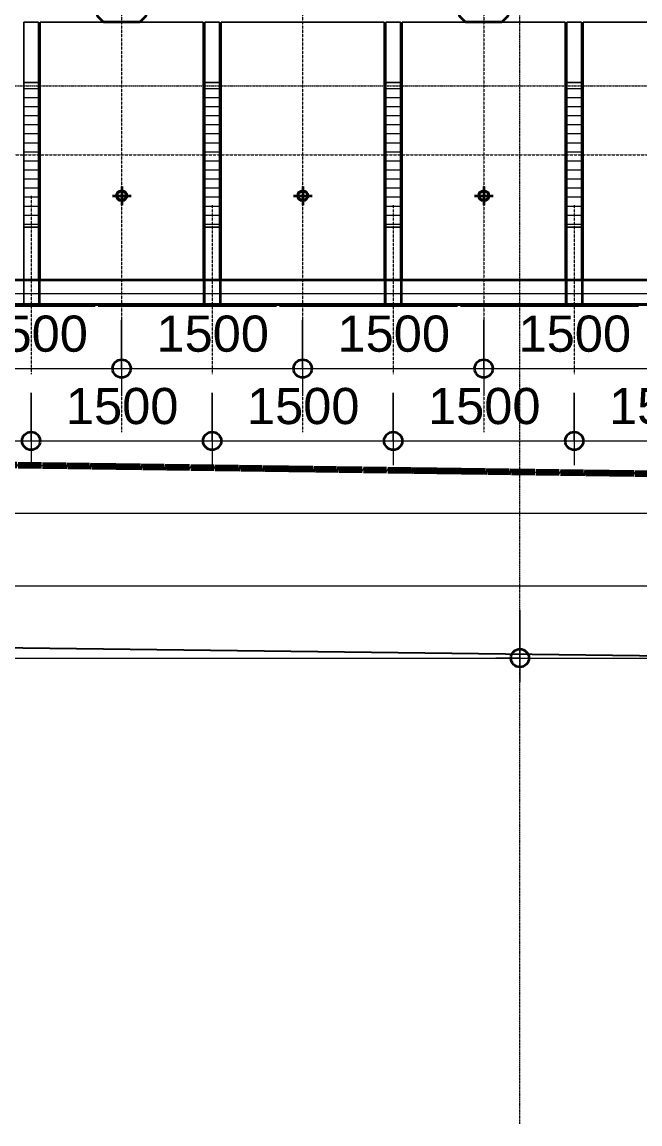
# Model space of a CAD drawing. Header units: millimetres. Extents: x -712454 to -640739, y -26917 to 7174.
# Drawn here: x -669007 to -663888, y -26917 to -17783 of the extents above; entities that cross this region are included whole.
import ezdxf

# ---------------------------------------------------------------- set-up
doc = ezdxf.new("R2010")
doc.units = ezdxf.units.MM
for name, pattern in [('DPA_Grid _ Level 100', [10, 5.5, -1.6, 1.3, -1.6]), ('DPA_Hidden 100', [7.2, 4.7, -2.5]), ('DPA_Hidden 50', [3, 2, -1]), ('DPA_ROW', [32.5, 15, -2.5, 5, -2.5, 5, -2.5])]:
    doc.linetypes.add(name, pattern=pattern)
for name, color, linetype, lineweight in [('A-ANNO-DIMS', 1, 'Continuous', 9), ('A-ANNO-DIMS-100', 1, 'Continuous', 9), ('A-COLS-E', 1, 'Continuous', 35), ('A-COLS-HDLN', 2, 'Continuous', 9), ('A-DETL', 1, 'Continuous', 70), ('A-DETL-GENF', 2, 'Continuous', 25), ('A-FLOR-E', 2, 'Continuous', 35), ('A-GLAZ-CURT', 2, 'Continuous', 9), ('A-MASS', 2, 'Continuous', 35), ('C-PROP-LINE', 10, 'DPA_ROW', 100), ('E-LITE-EQPM', 2, 'Continuous', 35), ('S-GRID', 251, 'Continuous', 9), ('WALL-E', 2, 'Continuous', 35)]:
    doc.layers.add(name, color=color, linetype=linetype, lineweight=lineweight)
doc.styles.add('Arial_2', font='arial.ttf', dxfattribs={"height": 300})
doc.dimstyles.new('DPA-DIM-3_0_C-C', dxfattribs={"dimscale": 304.8, "dimtxt": 306.07782, "dimasz": 0.492126, "dimexe": 0.656168, "dimexo": 0.0625, "dimgap": 0.164042, "dimtad": 1, "dimdec": 0, "dimzin": 0, "dimdsep": 46, "dimtxsty": 'Arial_2', "dimblk1": 'DOTBLANK', "dimblk2": 'DOTBLANK', "dimsah": 1, "dimcen": 0.09, "dimdle": 0.656168, "dimadec": 8, "dimazin": 0, "dimtfac": 1, "dimtdec": 4, "dimtix": 1, "dimtmove": 0, "dimatfit": 3, "dimfxl": 1.312336, "dimfxlon": 1, "dimtvp": 1, "dimtolj": 1, "dimtzin": 0, "dimarcsym": 2})
doc.dimstyles.new('DPA-DIM-3_0_C-T', dxfattribs={"dimscale": 304.8, "dimtxt": 306.07782, "dimasz": 0.492126, "dimexe": 0.656168, "dimexo": 0.0625, "dimgap": 0.164042, "dimtad": 0, "dimjust": 2, "dimdec": 0, "dimzin": 0, "dimdsep": 46, "dimtxsty": 'Arial_2', "dimblk1": 'DOTBLANK', "dimblk2": 'OBLIQUE', "dimsah": 1, "dimcen": 0.09, "dimdle": 0.656168, "dimadec": 8, "dimazin": 0, "dimtfac": 1, "dimtdec": 4, "dimtix": 1, "dimtmove": 2, "dimatfit": 3, "dimfxl": 1.312336, "dimfxlon": 1, "dimtvp": 1, "dimtolj": 1, "dimtzin": 0, "dimarcsym": 2})
doc.dimstyles.new('DPA-DIM-3_0_T-T', dxfattribs={"dimscale": 304.8, "dimtxt": 306.07782, "dimasz": 0.656168, "dimexe": 0.656168, "dimexo": 0.0625, "dimgap": 0.164042, "dimtad": 1, "dimdec": 0, "dimzin": 0, "dimdsep": 46, "dimtxsty": 'Arial_2', "dimblk1": 'OBLIQUE', "dimblk2": 'OBLIQUE', "dimsah": 1, "dimcen": 0.09, "dimdle": 0.656168, "dimadec": 8, "dimazin": 0, "dimtfac": 1, "dimtdec": 4, "dimtix": 1, "dimtmove": 0, "dimatfit": 3, "dimfxl": 1.312336, "dimfxlon": 1, "dimtvp": 1, "dimtolj": 1, "dimtzin": 0, "dimarcsym": 2})

# ---------------------------------------------------------------- blocks, each defined once
blk = doc.blocks.new('DPA_Rectangular Tuscan Column - Rectangular Tuscan Column-11935156-4213-01 ENLARGED ENTRANCE 3 GROUND LEVEL - REFLECTED CEILING PLAN')
at = {"layer": 'A-COLS-E'}
for p, q in [((-200, 250), (-150, 300)), ((-150, 300), (150, 300)), ((150, 300), (200, 250)), ((-200, -250), (-200, 250)), ((200, 250), (200, -250)), ((-150, -300), (-200, -250)), ((200, -250), (150, -300)), ((150, -300), (-150, -300))]:
    blk.add_line(p, q, dxfattribs=at)
at = {"layer": 'A-COLS-HDLN'}
for p, q in [((-200, 225), (-125, 225)), ((-200, 219), (-200, 225)), ((-131, 219), (-200, 219)), ((-131, 181), (-131, 219)), ((-125, 250), (125, 250)), ((-125, -150), (-125, 250)), ((-125, 225), (-125, 175)), ((125, 250), (125, -150)), ((125, 225), (200, 225)), ((125, 175), (125, 225)), ((131, 219), (131, 181)), ((200, 219), (131, 219)), ((200, 225), (200, 219)), ((-200, 181), (-131, 181)), ((-200, 175), (-200, 181)), ((-125, 175), (-200, 175)), ((200, 175), (125, 175)), ((131, 181), (200, 181)), ((200, 181), (200, 175)), ((125, -150), (-125, -150))]:
    blk.add_line(p, q, dxfattribs=at)
blk = doc.blocks.new('DPA_CP_Metal Ceiling Luminaire - Linear Luminaire Entrance-V46-4213-01 ENLARGED ENTRANCE 3 GROUND LEVEL - REFLECTED CEILING PLAN')
at = {"layer": 'A-GLAZ-CURT'}
h = blk.add_hatch(dxfattribs=at)
h.set_pattern_fill('FP_6', color=256, style=0, pattern_type=2)
h.set_pattern_definition([(0, (-679466.046, -16082.944), (0, -75), [])])
h.paths.add_polyline_path([(-680872.4, -16482.9), (-680872.4, -15282.9), (-680992.4, -15282.9), (-680992.4, -16482.9)])
for p, q in [((-680992.4, -15282.9), (-680992.4, -16482.9)), ((-680872.4, -15282.9), (-680992.4, -15282.9)), ((-680992.4, -15282.9), (-680872.4, -15282.9)), ((-680992.4, -16482.9), (-680992.4, -15282.9)), ((-680872.4, -16482.9), (-680872.4, -15282.9)), ((-680872.4, -15282.9), (-680872.4, -16482.9)), ((-680992.4, -16482.9), (-680872.4, -16482.9)), ((-680872.4, -16482.9), (-680992.4, -16482.9))]:
    blk.add_line(p, q, dxfattribs=at)
blk = doc.blocks.new('DPA_CP_Metal Ceiling Panel - Vertical Panel Entrance-12687177-4213-01 ENLARGED ENTRANCE 3 GROUND LEVEL - REFLECTED CEILING PLAN')
at = {"layer": 'A-GLAZ-CURT'}
for p, q in [((-679492.4, -17783), (-679372.4, -17783)), ((-679492.4, -17783), (-679492.4, -18283)), ((-679492.4, -17783), (-679492.4, -18283)), ((-679372.4, -17783), (-679492.4, -17783)), ((-679492.4, -17783), (-679372.4, -17783)), ((-679492.4, -18283), (-679492.4, -17783)), ((-679372.4, -17783), (-679372.4, -18283)), ((-679372.4, -18283), (-679372.4, -17783)), ((-679372.4, -17783), (-679372.4, -18283)), ((-679492.4, -18283), (-679372.4, -18283)), ((-679492.4, -18283), (-679372.4, -18283)), ((-679372.4, -18283), (-679492.4, -18283))]:
    blk.add_line(p, q, dxfattribs=at)
blk = doc.blocks.new('D1 - D1-12676964-4213-01 ENLARGED ENTRANCE 3 GROUND LEVEL - REFLECTED CEILING PLAN')
at = {"layer": 'A-DETL-GENF'}
for radius in [45, 40]:
    blk.add_circle((0, 0), radius, dxfattribs=at)
at = {"layer": 'E-LITE-EQPM'}
for p, q in [((-77.5, 0), (77.5, 0)), ((0, 77.5), (0, -77.5))]:
    blk.add_line(p, q, dxfattribs=at)
blk.add_circle((0, 0), 38, dxfattribs=at)
blk = doc.blocks.new('DPA_CP_Metal Ceiling Panel - Vertical Panel Entrance-16084103-4213-01 ENLARGED ENTRANCE 3 GROUND LEVEL - REFLECTED CEILING PLAN')
at = {"layer": 'A-GLAZ-CURT'}
for p, q in [((-680992.4, -19483), (-680872.4, -19483)), ((-680992.4, -19483), (-680992.4, -20123)), ((-680992.4, -19483), (-680992.4, -19923)), ((-680872.4, -19483), (-680992.4, -19483)), ((-680992.4, -19483), (-680872.4, -19483)), ((-680992.4, -20123), (-680992.4, -19483)), ((-680872.4, -19483), (-680872.4, -20123)), ((-680872.4, -19923), (-680872.4, -19483)), ((-680872.4, -19483), (-680872.4, -20123)), ((-680992.4, -20123), (-680872.4, -20123)), ((-680992.4, -20123), (-680872.4, -20123)), ((-680872.4, -20123), (-680992.4, -20123))]:
    blk.add_line(p, q, dxfattribs=at)
blk = doc.blocks.new('System Panel - DPA-AR_Metal Ceiling Rectangular Panel-16084403-4213-01 ENLARGED ENTRANCE 3 GROUND LEVEL - REFLECTED CEILING PLAN')
at = {"layer": 'A-GLAZ-CURT'}
for p, q in [((-678007.4, -17783), (-679357.4, -17783)), ((-679357.4, -17783), (-679357.4, -19923)), ((-679357.4, -20123), (-679357.4, -17783)), ((-679357.4, -17783), (-678007.4, -17783)), ((-678007.4, -19923), (-678007.4, -17783)), ((-678007.4, -17783), (-678007.4, -20123)), ((-679357.4, -20123), (-678007.4, -20123)), ((-678007.4, -20123), (-679357.4, -20123))]:
    blk.add_line(p, q, dxfattribs=at)
blk = doc.blocks.new('Family - ___-5116072-4213-01 ENLARGED ENTRANCE 3 GROUND LEVEL - REFLECTED CEILING PLAN')
at = {"layer": 'C-PROP-LINE'}
blk.add_line((-674523.8, -21380.7), (-645335.9, -21775.4), dxfattribs=at)
blk = doc.blocks.new('DIMBLOCK8-4213-01 ENLARGED ENTRANCE 3 GROUND LEVEL - REFLECTED CEILING PLAN')
at = {"layer": 'A-ANNO-DIMS-100'}
for p, q in [((-676282.4, -22655.3), (-676282.4, -23255.3)), ((-676282.4, -23055.3), (-676282.4, -22655.3)), ((-664882.4, -22655.3), (-664882.4, -23255.3)), ((-664882.4, -23055.3), (-664882.4, -22655.3)), ((-676482.4, -23055.3), (-664682.4, -23055.3))]:
    blk.add_line(p, q, dxfattribs=at)
at = {"layer": 'A-ANNO-DIMS-100', "lineweight": 35}
for centre in [(-676282.4, -23055.3), (-664882.4, -23055.3)]:
    blk.add_circle(centre, 75, dxfattribs=at)
at = {"layer": 'A-ANNO-DIMS-100', "color": 0, "insert": (-671159.2, -22615.8), "char_height": 300, "width": 1384.414, "attachment_point": 1, "line_spacing_factor": 0.941778, "style": 'Arial_2'}
blk.add_mtext('11400', dxfattribs=at)
blk = doc.blocks.new('_DotBlank')
at = {"color": 0, "linetype": 'ByBlock', "lineweight": -2}
blk.add_line((-0.5, 0), (-1, 0), dxfattribs=at)
blk.add_circle((0, 0), 0.5, dxfattribs=at)
blk = doc.blocks.new('DIMBLOCK22-4213-01 ENLARGED ENTRANCE 3 GROUND LEVEL - REFLECTED CEILING PLAN')
at = {"layer": 'A-ANNO-DIMS-100'}
for p, q in [((-682232.4, -22055.3), (-682232.4, -22655.3)), ((-682232.4, -22455.3), (-682232.4, -22055.3)), ((-659862.4, -22055.3), (-659862.4, -22655.3)), ((-659862.4, -22455.3), (-659862.4, -22055.3)), ((-682232.4, -22455.3), (-659862.4, -22455.3))]:
    blk.add_line(p, q, dxfattribs=at)
at = {"layer": 'A-ANNO-DIMS-100', "lineweight": 35}
for p, q in [((-682232.4, -22455.3), (-682132.4, -22355.3)), ((-659862.4, -22455.3), (-659762.4, -22355.3)), ((-682232.4, -22455.3), (-682332.4, -22555.3)), ((-659862.4, -22455.3), (-659962.4, -22555.3))]:
    blk.add_line(p, q, dxfattribs=at)
at = {"layer": 'A-ANNO-DIMS-100', "color": 0, "insert": (-671624.2, -22015.8), "char_height": 300, "width": 1384.414, "attachment_point": 1, "line_spacing_factor": 0.941778, "style": 'Arial_2'}
blk.add_mtext('22370', dxfattribs=at)
blk = doc.blocks.new('_Oblique')
at = {"color": 0, "linetype": 'ByBlock', "lineweight": -2}
blk.add_line((-0.5, -0.5), (0.5, 0.5), dxfattribs=at)
blk = doc.blocks.new('DIMBLOCK74-4213-01 ENLARGED ENTRANCE 3 GROUND LEVEL - REFLECTED CEILING PLAN')
at = {"layer": 'A-ANNO-DIMS-100'}
for p, q in [((-669682.4, -20255.3), (-669682.4, -20855.3)), ((-669682.4, -20655.3), (-669682.4, -20255.3)), ((-668182.4, -20255.3), (-668182.4, -20855.3)), ((-668182.4, -20655.3), (-668182.4, -20255.3)), ((-669682.4, -20655.3), (-668182.4, -20655.3))]:
    blk.add_line(p, q, dxfattribs=at)
at = {"layer": 'A-ANNO-DIMS-100', "lineweight": 35}
for centre in [(-669682.4, -20655.3), (-668182.4, -20655.3)]:
    blk.add_circle(centre, 75, dxfattribs=at)
at = {"layer": 'A-ANNO-DIMS-100', "color": 0, "insert": (-669393.8, -20215.8), "char_height": 300, "width": 1107.531, "attachment_point": 1, "line_spacing_factor": 0.941778, "style": 'Arial_2'}
blk.add_mtext('1500', dxfattribs=at)
blk = doc.blocks.new('DIMBLOCK75-4213-01 ENLARGED ENTRANCE 3 GROUND LEVEL - REFLECTED CEILING PLAN')
at = {"layer": 'A-ANNO-DIMS-100'}
for p, q in [((-668182.4, -20255.3), (-668182.4, -20855.3)), ((-668182.4, -20655.3), (-668182.4, -20255.3)), ((-666682.4, -20255.3), (-666682.4, -20855.3)), ((-666682.4, -20655.3), (-666682.4, -20255.3)), ((-668182.4, -20655.3), (-666682.4, -20655.3))]:
    blk.add_line(p, q, dxfattribs=at)
at = {"layer": 'A-ANNO-DIMS-100', "lineweight": 35}
for centre in [(-668182.4, -20655.3), (-666682.4, -20655.3)]:
    blk.add_circle(centre, 75, dxfattribs=at)
at = {"layer": 'A-ANNO-DIMS-100', "color": 0, "insert": (-667893.8, -20215.8), "char_height": 300, "width": 1107.531, "attachment_point": 1, "line_spacing_factor": 0.941778, "style": 'Arial_2'}
blk.add_mtext('1500', dxfattribs=at)
blk = doc.blocks.new('DIMBLOCK76-4213-01 ENLARGED ENTRANCE 3 GROUND LEVEL - REFLECTED CEILING PLAN')
at = {"layer": 'A-ANNO-DIMS-100'}
for p, q in [((-666682.4, -20255.3), (-666682.4, -20855.3)), ((-666682.4, -20655.3), (-666682.4, -20255.3)), ((-665182.4, -20255.3), (-665182.4, -20855.3)), ((-665182.4, -20655.3), (-665182.4, -20255.3)), ((-666682.4, -20655.3), (-665182.4, -20655.3))]:
    blk.add_line(p, q, dxfattribs=at)
at = {"layer": 'A-ANNO-DIMS-100', "lineweight": 35}
for centre in [(-666682.4, -20655.3), (-665182.4, -20655.3)]:
    blk.add_circle(centre, 75, dxfattribs=at)
at = {"layer": 'A-ANNO-DIMS-100', "color": 0, "insert": (-666393.8, -20215.8), "char_height": 300, "width": 1107.531, "attachment_point": 1, "line_spacing_factor": 0.941778, "style": 'Arial_2'}
blk.add_mtext('1500', dxfattribs=at)
blk = doc.blocks.new('DIMBLOCK77-4213-01 ENLARGED ENTRANCE 3 GROUND LEVEL - REFLECTED CEILING PLAN')
at = {"layer": 'A-ANNO-DIMS-100'}
for p, q in [((-665182.4, -20255.3), (-665182.4, -20855.3)), ((-665182.4, -20655.3), (-665182.4, -20255.3)), ((-663682.4, -20255.3), (-663682.4, -20855.3)), ((-663682.4, -20655.3), (-663682.4, -20255.3)), ((-665182.4, -20655.3), (-663682.4, -20655.3))]:
    blk.add_line(p, q, dxfattribs=at)
at = {"layer": 'A-ANNO-DIMS-100', "lineweight": 35}
for centre in [(-665182.4, -20655.3), (-663682.4, -20655.3)]:
    blk.add_circle(centre, 75, dxfattribs=at)
at = {"layer": 'A-ANNO-DIMS-100', "color": 0, "insert": (-664893.8, -20215.8), "char_height": 300, "width": 1107.531, "attachment_point": 1, "line_spacing_factor": 0.941778, "style": 'Arial_2'}
blk.add_mtext('1500', dxfattribs=at)
blk = doc.blocks.new('DIMBLOCK93-4213-01 ENLARGED ENTRANCE 3 GROUND LEVEL - REFLECTED CEILING PLAN')
at = {"layer": 'A-ANNO-DIMS-100'}
for p, q in [((-664882.4, -22655.3), (-664882.4, -23255.3)), ((-664882.4, -23055.3), (-664882.4, -22655.3)), ((-664882.4, -23055.3), (-664882.4, -22655.3)), ((-664882.4, -23055.3), (-665082.4, -23055.3)), ((-664882.4, -23055.3), (-664882.4, -23255.3))]:
    blk.add_line(p, q, dxfattribs=at)
at = {"layer": 'A-ANNO-DIMS-100', "lineweight": 35}
blk.add_circle((-664882.4, -23055.3), 75, dxfattribs=at)
blk = doc.blocks.new('_None')
blk = doc.blocks.new('DIMBLOCK94-4213-01 ENLARGED ENTRANCE 3 GROUND LEVEL - REFLECTED CEILING PLAN')
at = {"layer": 'A-ANNO-DIMS-100'}
for p, q in [((-664882.4, -22655.3), (-664882.4, -23255.3)), ((-664882.4, -23055.3), (-664882.4, -22655.3)), ((-659862.4, -22655.3), (-659862.4, -23255.3)), ((-659862.4, -23055.3), (-659862.4, -22655.3)), ((-664882.4, -23055.3), (-659662.4, -23055.3))]:
    blk.add_line(p, q, dxfattribs=at)
at = {"layer": 'A-ANNO-DIMS-100', "lineweight": 35}
for q in [(-659762.4, -22955.3), (-659962.4, -23155.3)]:
    blk.add_line((-659862.4, -23055.3), q, dxfattribs=at)
at = {"layer": 'A-ANNO-DIMS-100', "color": 0, "insert": (-662586.8, -22615.8), "char_height": 300, "width": 1107.531, "attachment_point": 1, "line_spacing_factor": 0.941778, "style": 'Arial_2'}
blk.add_mtext('5020', dxfattribs=at)
blk = doc.blocks.new('DIMBLOCK147-4213-01 ENLARGED ENTRANCE 3 GROUND LEVEL - REFLECTED CEILING PLAN')
at = {"layer": 'A-ANNO-DIMS-100'}
for p, q in [((-693415.4, -21455.3), (-693415.4, -22055.3)), ((-693415.4, -21855.3), (-693415.4, -21455.3)), ((-659862.4, -21455.3), (-659862.4, -22055.3)), ((-659862.4, -21855.3), (-659862.4, -21455.3)), ((-693615.4, -21855.3), (-659662.4, -21855.3))]:
    blk.add_line(p, q, dxfattribs=at)
at = {"layer": 'A-ANNO-DIMS-100', "lineweight": 35}
for p, q in [((-693415.4, -21855.3), (-693315.4, -21755.3)), ((-659862.4, -21855.3), (-659762.4, -21755.3)), ((-693415.4, -21855.3), (-693515.4, -21955.3)), ((-659862.4, -21855.3), (-659962.4, -21955.3))]:
    blk.add_line(p, q, dxfattribs=at)
at = {"layer": 'A-ANNO-DIMS-100', "color": 0, "insert": (-677215.7, -21415.8), "char_height": 300, "width": 1384.414, "attachment_point": 1, "line_spacing_factor": 0.941778, "style": 'Arial_2'}
blk.add_mtext('33553', dxfattribs=at)
blk = doc.blocks.new('DIMBLOCK183-4213-01 ENLARGED ENTRANCE 3 GROUND LEVEL - REFLECTED CEILING PLAN')
at = {"layer": 'A-ANNO-DIMS-100'}
for p, q in [((-670432.4, -20855.3), (-670432.4, -21455.3)), ((-670432.4, -21255.3), (-670432.4, -20855.3)), ((-668932.4, -20855.3), (-668932.4, -21455.3)), ((-668932.4, -21255.3), (-668932.4, -20855.3)), ((-670432.4, -21255.3), (-668932.4, -21255.3))]:
    blk.add_line(p, q, dxfattribs=at)
at = {"layer": 'A-ANNO-DIMS-100', "lineweight": 35}
for centre in [(-670432.4, -21255.3), (-668932.4, -21255.3)]:
    blk.add_circle(centre, 75, dxfattribs=at)
at = {"layer": 'A-ANNO-DIMS-100', "color": 0, "insert": (-670143.8, -20815.8), "char_height": 300, "width": 1107.531, "attachment_point": 1, "line_spacing_factor": 0.941778, "style": 'Arial_2'}
blk.add_mtext('1500', dxfattribs=at)
blk = doc.blocks.new('DIMBLOCK184-4213-01 ENLARGED ENTRANCE 3 GROUND LEVEL - REFLECTED CEILING PLAN')
at = {"layer": 'A-ANNO-DIMS-100'}
for p, q in [((-668932.4, -20855.3), (-668932.4, -21455.3)), ((-668932.4, -21255.3), (-668932.4, -20855.3)), ((-667432.4, -20855.3), (-667432.4, -21455.3)), ((-667432.4, -21255.3), (-667432.4, -20855.3)), ((-668932.4, -21255.3), (-667432.4, -21255.3))]:
    blk.add_line(p, q, dxfattribs=at)
at = {"layer": 'A-ANNO-DIMS-100', "lineweight": 35}
for centre in [(-668932.4, -21255.3), (-667432.4, -21255.3)]:
    blk.add_circle(centre, 75, dxfattribs=at)
at = {"layer": 'A-ANNO-DIMS-100', "color": 0, "insert": (-668643.8, -20815.8), "char_height": 300, "width": 1107.531, "attachment_point": 1, "line_spacing_factor": 0.941778, "style": 'Arial_2'}
blk.add_mtext('1500', dxfattribs=at)
blk = doc.blocks.new('DIMBLOCK185-4213-01 ENLARGED ENTRANCE 3 GROUND LEVEL - REFLECTED CEILING PLAN')
at = {"layer": 'A-ANNO-DIMS-100'}
for p, q in [((-667432.4, -20855.3), (-667432.4, -21455.3)), ((-667432.4, -21255.3), (-667432.4, -20855.3)), ((-665932.4, -20855.3), (-665932.4, -21455.3)), ((-665932.4, -21255.3), (-665932.4, -20855.3)), ((-667432.4, -21255.3), (-665932.4, -21255.3))]:
    blk.add_line(p, q, dxfattribs=at)
at = {"layer": 'A-ANNO-DIMS-100', "lineweight": 35}
for centre in [(-667432.4, -21255.3), (-665932.4, -21255.3)]:
    blk.add_circle(centre, 75, dxfattribs=at)
at = {"layer": 'A-ANNO-DIMS-100', "color": 0, "insert": (-667143.8, -20815.8), "char_height": 300, "width": 1107.531, "attachment_point": 1, "line_spacing_factor": 0.941778, "style": 'Arial_2'}
blk.add_mtext('1500', dxfattribs=at)
blk = doc.blocks.new('DIMBLOCK186-4213-01 ENLARGED ENTRANCE 3 GROUND LEVEL - REFLECTED CEILING PLAN')
at = {"layer": 'A-ANNO-DIMS-100'}
for p, q in [((-665932.4, -20855.3), (-665932.4, -21455.3)), ((-665932.4, -21255.3), (-665932.4, -20855.3)), ((-664432.4, -20855.3), (-664432.4, -21455.3)), ((-664432.4, -21255.3), (-664432.4, -20855.3)), ((-665932.4, -21255.3), (-664432.4, -21255.3))]:
    blk.add_line(p, q, dxfattribs=at)
at = {"layer": 'A-ANNO-DIMS-100', "lineweight": 35}
for centre in [(-665932.4, -21255.3), (-664432.4, -21255.3)]:
    blk.add_circle(centre, 75, dxfattribs=at)
at = {"layer": 'A-ANNO-DIMS-100', "color": 0, "insert": (-665643.8, -20815.8), "char_height": 300, "width": 1107.531, "attachment_point": 1, "line_spacing_factor": 0.941778, "style": 'Arial_2'}
blk.add_mtext('1500', dxfattribs=at)
blk = doc.blocks.new('DIMBLOCK187-4213-01 ENLARGED ENTRANCE 3 GROUND LEVEL - REFLECTED CEILING PLAN')
at = {"layer": 'A-ANNO-DIMS-100'}
for p, q in [((-664432.4, -20855.3), (-664432.4, -21455.3)), ((-664432.4, -21255.3), (-664432.4, -20855.3)), ((-662932.4, -20855.3), (-662932.4, -21455.3)), ((-662932.4, -21255.3), (-662932.4, -20855.3)), ((-664432.4, -21255.3), (-662932.4, -21255.3))]:
    blk.add_line(p, q, dxfattribs=at)
at = {"layer": 'A-ANNO-DIMS-100', "lineweight": 35}
for centre in [(-664432.4, -21255.3), (-662932.4, -21255.3)]:
    blk.add_circle(centre, 75, dxfattribs=at)
at = {"layer": 'A-ANNO-DIMS-100', "color": 0, "insert": (-664143.8, -20815.8), "char_height": 300, "width": 1107.531, "attachment_point": 1, "line_spacing_factor": 0.941778, "style": 'Arial_2'}
blk.add_mtext('1500', dxfattribs=at)

msp = doc.modelspace()

# ---------------------------------------------------------------- linework, layer by layer
at = {"layer": 'A-DETL', "color": 8, "linetype": 'DPA_Hidden 50', "lineweight": 9}
for p, q in [((-668182.4, -12183), (-668182.4, -21183)), ((-666682.4, -12183), (-666682.4, -21183)), ((-665182.4, -12183), (-665182.4, -21183)), ((-682232.4, -18883), (-657482.4, -18883)), ((-668932.4, -19223), (-668932.4, -20700.5)), ((-667432.4, -19300.5), (-667432.4, -20700.5)), ((-665932.4, -19300.5), (-665932.4, -20700.5)), ((-664432.4, -19300.5), (-664432.4, -20700.5))]:
    msp.add_line(p, q, dxfattribs=at)
at = {"layer": 'A-DETL', "linetype": 'DPA_Hidden 100', "lineweight": 9}
msp.add_line((-699137.4, -20033), (-652322.4, -20033), dxfattribs=at)
at = {"layer": 'A-FLOR-E'}
for p, q in [((-660060.9, -20123), (-693305.4, -20123)), ((-693305.4, -20123), (-660060.9, -20123))]:
    msp.add_line(p, q, dxfattribs=at)
at = {"layer": 'A-MASS', "lineweight": 25}
msp.add_line((-695788.6, -22638), (-657176, -23117.8), dxfattribs=at)
at = {"layer": 'S-GRID', "linetype": 'DPA_Grid _ Level 100'}
for p, q in [((-664882.4, -26917.1), (-664882.4, 4761.8)), ((-711553.5, -18313), (-641560, -18313))]:
    msp.add_line(p, q, dxfattribs=at)
at = {"layer": 'WALL-E'}
for p, q in [((-660135.9, -19923), (-693205.4, -19923)), ((-693405.4, -20123), (-660135.9, -20123)), ((-660135.9, -20123), (-693405.4, -20123)), ((-669875.4, -20123), (-668400.4, -20123)), ((-668400.4, -20123), (-669875.4, -20123)), ((-669875.4, -20133), (-668400.4, -20133)), ((-668400.4, -20133), (-669875.4, -20133)), ((-668400.4, -20123), (-668400.4, -20133)), ((-668400.4, -20133), (-668400.4, -20123)), ((-668375.4, -20123), (-666900.4, -20123)), ((-666900.4, -20123), (-668375.4, -20123)), ((-668375.4, -20133), (-668375.4, -20123)), ((-668375.4, -20123), (-668375.4, -20133)), ((-668375.4, -20133), (-666900.4, -20133)), ((-666900.4, -20133), (-668375.4, -20133)), ((-666900.4, -20123), (-666900.4, -20133)), ((-666900.4, -20133), (-666900.4, -20123)), ((-666875.4, -20123), (-665400.4, -20123)), ((-665400.4, -20123), (-666875.4, -20123)), ((-666875.4, -20133), (-666875.4, -20123)), ((-666875.4, -20123), (-666875.4, -20133)), ((-666875.4, -20133), (-665400.4, -20133)), ((-665400.4, -20133), (-666875.4, -20133)), ((-665400.4, -20123), (-665400.4, -20133)), ((-665400.4, -20133), (-665400.4, -20123)), ((-665375.4, -20123), (-663900.4, -20123)), ((-663900.4, -20123), (-665375.4, -20123)), ((-665375.4, -20133), (-665375.4, -20123)), ((-665375.4, -20123), (-665375.4, -20133)), ((-665375.4, -20133), (-663900.4, -20133)), ((-663900.4, -20133), (-665375.4, -20133)), ((-663900.4, -20123), (-663900.4, -20133)), ((-663900.4, -20133), (-663900.4, -20123))]:
    msp.add_line(p, q, dxfattribs=at)

# ---------------------------------------------------------------- block references
at = {"layer": 'A-COLS-E'}
for p in [(-668182.4, -17483), (-665182.4, -17483)]:
    msp.add_blockref('DPA_Rectangular Tuscan Column - Rectangular Tuscan Column-11935156-4213-01 ENLARGED ENTRANCE 3 GROUND LEVEL - REFLECTED CEILING PLAN', p, dxfattribs=at)
at = {"layer": 'A-GLAZ-CURT'}
for name, p in [('DPA_CP_Metal Ceiling Panel - Vertical Panel Entrance-12687177-4213-01 ENLARGED ENTRANCE 3 GROUND LEVEL - REFLECTED CEILING PLAN', (10500, 0)), ('System Panel - DPA-AR_Metal Ceiling Rectangular Panel-16084403-4213-01 ENLARGED ENTRANCE 3 GROUND LEVEL - REFLECTED CEILING PLAN', (10500, 0)), ('DPA_CP_Metal Ceiling Panel - Vertical Panel Entrance-12687177-4213-01 ENLARGED ENTRANCE 3 GROUND LEVEL - REFLECTED CEILING PLAN', (12000, 0)), ('System Panel - DPA-AR_Metal Ceiling Rectangular Panel-16084403-4213-01 ENLARGED ENTRANCE 3 GROUND LEVEL - REFLECTED CEILING PLAN', (12000, 0)), ('DPA_CP_Metal Ceiling Panel - Vertical Panel Entrance-12687177-4213-01 ENLARGED ENTRANCE 3 GROUND LEVEL - REFLECTED CEILING PLAN', (13500, 0)), ('System Panel - DPA-AR_Metal Ceiling Rectangular Panel-16084403-4213-01 ENLARGED ENTRANCE 3 GROUND LEVEL - REFLECTED CEILING PLAN', (13500, 0)), ('DPA_CP_Metal Ceiling Panel - Vertical Panel Entrance-12687177-4213-01 ENLARGED ENTRANCE 3 GROUND LEVEL - REFLECTED CEILING PLAN', (15000, 0)), ('System Panel - DPA-AR_Metal Ceiling Rectangular Panel-16084403-4213-01 ENLARGED ENTRANCE 3 GROUND LEVEL - REFLECTED CEILING PLAN', (15000, 0)), ('DPA_CP_Metal Ceiling Luminaire - Linear Luminaire Entrance-V46-4213-01 ENLARGED ENTRANCE 3 GROUND LEVEL - REFLECTED CEILING PLAN', (12000, -3000)), ('DPA_CP_Metal Ceiling Luminaire - Linear Luminaire Entrance-V46-4213-01 ENLARGED ENTRANCE 3 GROUND LEVEL - REFLECTED CEILING PLAN', (13500, -3000)), ('DPA_CP_Metal Ceiling Luminaire - Linear Luminaire Entrance-V46-4213-01 ENLARGED ENTRANCE 3 GROUND LEVEL - REFLECTED CEILING PLAN', (15000, -3000)), ('DPA_CP_Metal Ceiling Luminaire - Linear Luminaire Entrance-V46-4213-01 ENLARGED ENTRANCE 3 GROUND LEVEL - REFLECTED CEILING PLAN', (16500, -3000)), ('DPA_CP_Metal Ceiling Panel - Vertical Panel Entrance-16084103-4213-01 ENLARGED ENTRANCE 3 GROUND LEVEL - REFLECTED CEILING PLAN', (12000, 0)), ('DPA_CP_Metal Ceiling Panel - Vertical Panel Entrance-16084103-4213-01 ENLARGED ENTRANCE 3 GROUND LEVEL - REFLECTED CEILING PLAN', (13500, 0)), ('DPA_CP_Metal Ceiling Panel - Vertical Panel Entrance-16084103-4213-01 ENLARGED ENTRANCE 3 GROUND LEVEL - REFLECTED CEILING PLAN', (15000, 0)), ('DPA_CP_Metal Ceiling Panel - Vertical Panel Entrance-16084103-4213-01 ENLARGED ENTRANCE 3 GROUND LEVEL - REFLECTED CEILING PLAN', (16500, 0))]:
    msp.add_blockref(name, p, dxfattribs=at)
at = {"layer": 'C-PROP-LINE'}
msp.add_blockref('Family - ___-5116072-4213-01 ENLARGED ENTRANCE 3 GROUND LEVEL - REFLECTED CEILING PLAN', (0, 0), dxfattribs=at)
at = {"layer": 'E-LITE-EQPM'}
for p in [(-668181.4, -19223), (-666681.4, -19223), (-665181.4, -19223)]:
    msp.add_blockref('D1 - D1-12676964-4213-01 ENLARGED ENTRANCE 3 GROUND LEVEL - REFLECTED CEILING PLAN', p, dxfattribs=at)

# ---------------------------------------------------------------- dimensions: what is measured, and where the dimension line sits
at = {"layer": 'A-ANNO-DIMS'}
for base, p1, p2, dimstyle, override, picture, middle in [((-668182.4, -20655.3), (-669682.4, -20255.3), (-668182.4, -20255.3), 'DPA-DIM-3_0_C-C', {"dimpost": '<>', "dimfxl": 1500}, 'DIMBLOCK74-4213-01 ENLARGED ENTRANCE 3 GROUND LEVEL - REFLECTED CEILING PLAN', (-668932.4, -20452.1)), ((-666682.4, -20655.3), (-668182.4, -20255.3), (-666682.4, -20255.3), 'DPA-DIM-3_0_C-C', {"dimpost": '<>', "dimfxl": 1500}, 'DIMBLOCK75-4213-01 ENLARGED ENTRANCE 3 GROUND LEVEL - REFLECTED CEILING PLAN', (-667432.4, -20452.1)), ((-665182.4, -20655.3), (-666682.4, -20255.3), (-665182.4, -20255.3), 'DPA-DIM-3_0_C-C', {"dimpost": '<>', "dimfxl": 1500}, 'DIMBLOCK76-4213-01 ENLARGED ENTRANCE 3 GROUND LEVEL - REFLECTED CEILING PLAN', (-665932.4, -20452.1)), ((-663682.4, -20655.3), (-665182.4, -20255.3), (-663682.4, -20255.3), 'DPA-DIM-3_0_C-C', {"dimpost": '<>', "dimfxl": 1500}, 'DIMBLOCK77-4213-01 ENLARGED ENTRANCE 3 GROUND LEVEL - REFLECTED CEILING PLAN', (-664432.4, -20452.1)), ((-668932.4, -21255.3), (-670432.4, -20855.3), (-668932.4, -20855.3), 'DPA-DIM-3_0_C-C', {"dimpost": '<>', "dimfxl": 1500}, 'DIMBLOCK183-4213-01 ENLARGED ENTRANCE 3 GROUND LEVEL - REFLECTED CEILING PLAN', (-669682.4, -21052.1)), ((-667432.4, -21255.3), (-668932.4, -20855.3), (-667432.4, -20855.3), 'DPA-DIM-3_0_C-C', {"dimpost": '<>', "dimfxl": 1500}, 'DIMBLOCK184-4213-01 ENLARGED ENTRANCE 3 GROUND LEVEL - REFLECTED CEILING PLAN', (-668182.4, -21052.1)), ((-665932.4, -21255.3), (-667432.4, -20855.3), (-665932.4, -20855.3), 'DPA-DIM-3_0_C-C', {"dimpost": '<>', "dimfxl": 1500}, 'DIMBLOCK185-4213-01 ENLARGED ENTRANCE 3 GROUND LEVEL - REFLECTED CEILING PLAN', (-666682.4, -21052.1)), ((-664432.4, -21255.3), (-665932.4, -20855.3), (-664432.4, -20855.3), 'DPA-DIM-3_0_C-C', {"dimpost": '<>', "dimfxl": 1500}, 'DIMBLOCK186-4213-01 ENLARGED ENTRANCE 3 GROUND LEVEL - REFLECTED CEILING PLAN', (-665182.4, -21052.1)), ((-662932.4, -21255.3), (-664432.4, -20855.3), (-662932.4, -20855.3), 'DPA-DIM-3_0_C-C', {"dimpost": '<>', "dimfxl": 1500}, 'DIMBLOCK187-4213-01 ENLARGED ENTRANCE 3 GROUND LEVEL - REFLECTED CEILING PLAN', (-663682.4, -21052.1)), ((-659862.4, -21855.3), (-693415.4, -21455.3), (-659862.4, -21455.3), 'DPA-DIM-3_0_T-T', {"dimpost": '<>', "dimfxl": 33553}, 'DIMBLOCK147-4213-01 ENLARGED ENTRANCE 3 GROUND LEVEL - REFLECTED CEILING PLAN', (-676638.9, -21652)), ((-659862.4, -22455.3), (-682232.4, -22055.3), (-659862.4, -22055.3), 'DPA-DIM-3_0_T-T', {"dimpost": '<>', "dimfxl": 22370}, 'DIMBLOCK22-4213-01 ENLARGED ENTRANCE 3 GROUND LEVEL - REFLECTED CEILING PLAN', (-671047.4, -22252)), ((-664882.4, -23055.3), (-676282.4, -22655.3), (-664882.4, -22655.3), 'DPA-DIM-3_0_C-C', {"dimpost": '<>', "dimfxl": 11400}, 'DIMBLOCK8-4213-01 ENLARGED ENTRANCE 3 GROUND LEVEL - REFLECTED CEILING PLAN', (-670582.4, -22852.1))]:
    dim = msp.add_linear_dim(base=base, p1=p1, p2=p2, dimstyle=dimstyle, override=override, dxfattribs=at)
    dim.commit()
    dim.dimension.update_dxf_attribs({"geometry": picture, "text_midpoint": middle})
dim = msp.add_linear_dim(base=(-659862.4, -23055.3), p1=(-664882.4, -22655.3), p2=(-659862.4, -22655.3), dimstyle='DPA-DIM-3_0_C-T', override={"dimpost": '<>', "dimfxl": 5020}, dxfattribs=at)
dim.commit()
dim.dimension.update_dxf_attribs({"geometry": 'DIMBLOCK94-4213-01 ENLARGED ENTRANCE 3 GROUND LEVEL - REFLECTED CEILING PLAN', "text_midpoint": (-662033, -22815.8), "dimtype": 160})
dim = msp.add_linear_dim(base=(-664882.4, -23055.3), p1=(-664882.4, -22913.8), p2=(-664882.4, -22913.8), text=' ', dimstyle='DPA-DIM-3_0_C-T', override={"dimpost": '<>', "dimblk": 'None', "dimse1": 1, "dimse2": 1, "dimsd1": 1, "dimsd2": 1, "dimfxl": 0}, dxfattribs=at)
dim.commit()
dim.dimension.update_dxf_attribs({"geometry": 'DIMBLOCK93-4213-01 ENLARGED ENTRANCE 3 GROUND LEVEL - REFLECTED CEILING PLAN', "text_midpoint": (-664882.4, -23055.3)})

doc.saveas('drawing.dxf')
